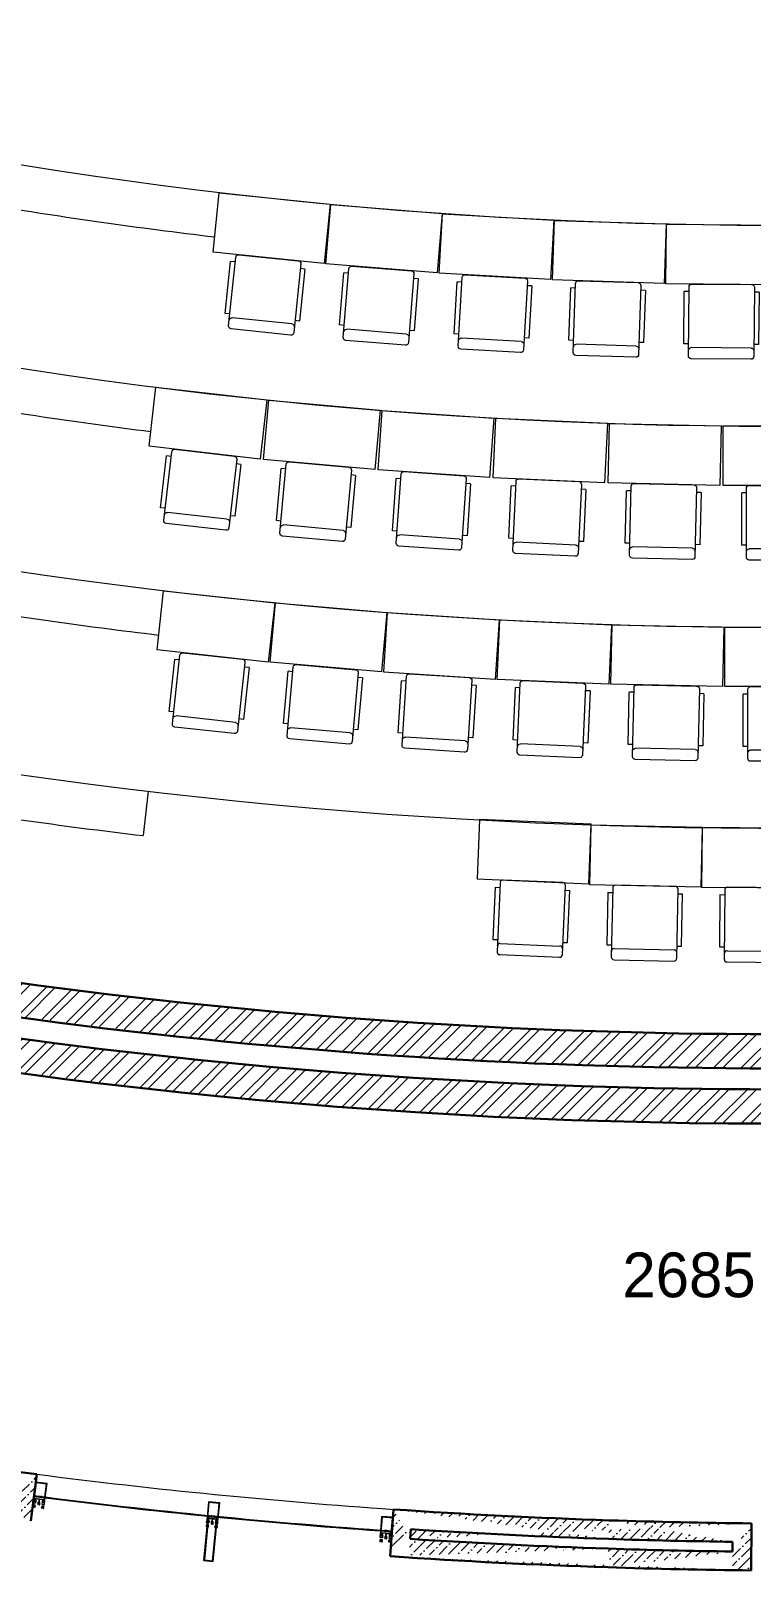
# Model space of a CAD drawing. Header units: millimetres. Extents: x 8275 to 147087, y -297470 to -191881.
# Drawn here: x 107476 to 112303, y -255565 to -245231 of the extents above; entities that cross this region are included whole.
import ezdxf

# ---------------------------------------------------------------- set-up
doc = ezdxf.new("R2010")
doc.units = ezdxf.units.MM
doc.header["$LTSCALE"] = 250
doc.header["$MEASUREMENT"] = 0
for name, color, linetype, lineweight in [('col', 6, 'Continuous', 40), ('furniture', 5, 'Continuous', 15), ('hatch', 9, 'Continuous', 0), ('stairs', 2, 'Continuous', 5), ('text', 7, 'Continuous', 9), ('wall', 1, 'Continuous', 30), ('win', 4, 'Continuous', 20)]:
    doc.layers.add(name, color=color, linetype=linetype, lineweight=lineweight)
doc.styles.get("Standard").update_dxf_attribs({"font": 'GOTHIC.TTF', "height": 100})
pattern_1 = [(45, (-6686.724433277734, -321362.3453582716), (23.20194125768359, 85.07378461150648), [109.375, -21.875, 0, -21.875])]

# ---------------------------------------------------------------- blocks, each defined once
blk = doc.blocks.new('CH_staff_PL')
at = {"color": 0}
for p, q in [((-1.75, 8.750000000000057), (-20.25, 8.75)), ((-4.999999999999886, 10.00000000000005), (-19, 10)), ((-19, 8.75), (-19, 10)), ((-5, 8.750000000000057), (-4.999999999999886, 10.00000000000005)), ((-21, 8), (-21, -8)), ((-4, -7.999999999999943), (-4, 8.000000000000057)), ((-1, -7.999999999999943), (-1, 8.000000000000057)), ((-20.25, -8.75), (-1.75, -8.749999999999943)), ((-19, -10), (-19, -8.749999999999972)), ((-19, -10), (-5, -9.999999999999886)), ((-5, -9.999999999999886), (-5.000000000000114, -8.749999999999943))]:
    blk.add_line(p, q, dxfattribs=at)
for centre, start, end in [((-20.25, 8), 90, 180), ((-3.25, 8.000000000000057), 90, 180), ((-1.75, 8.000000000000057), 0, 90), ((-20.25, -8), 180, 270), ((-3.25, -7.999999999999943), 180, 270), ((-1.75, -7.999999999999943), 270, 0)]:
    blk.add_arc(centre, 0.75, start, end, dxfattribs=at)
blk = doc.blocks.new('dsfa')
at = {"layer": 'furniture', "ltscale": 0.01}
blk.add_lwpolyline([(8865122.156110015, 4642612.802817313), (8865872.156110015, 4642612.802817313), (8865872.156110015, 4642212.802817314), (8865122.156110015, 4642212.802817314)], close=True, dxfattribs=at)
at = {"layer": 'furniture', "extrusion": (2e-16, 2.46924423395e-05, 0.9999999996951416), "xscale": -25.08044560737534, "yscale": 25.08044560737528, "zscale": 25.08044560737534, "rotation": 89.99999999959537}
blk.add_blockref('CH_staff_PL', (8865497.156110011, 4641686.112044335, 114.6275719626288), dxfattribs=at)
blk = doc.blocks.new('1123')
at = {"layer": 'col'}
for p, rotation in [((-9324417.55222411, -3721111.457252989, -29645.80212399368), 354.0848963354359), ((-9233723.732489208, -3939399.994013642, -29645.80212399368), 355.4362476867872), ((-9137907.163426694, -4155488.955583418, -29645.80212399368), 356.7875990381386), ((-9037021.143142927, -4369258.142162114, -29645.80212399368), 358.1389503894899), ((-8931121.78963391, -4580588.644327767, -29645.80212399368), 359.4903017408413), ((-9366867.63324166, -3615158.415599293, -29645.80212399368), 353.4253338464771), ((-9281048.140546037, -3828732.879934621, -29645.80212399368), 354.7411233201613), ((-9190347.000531252, -4040280.369502982, -29645.80212399368), 356.0569127938455), ((-9094812.045491282, -4249689.32229194, -29645.80212399368), 357.3727022675297), ((-8994493.656888288, -4456849.304071135, -29645.80212399368), 358.6884917412139), ((-8889444.738783391, -4661651.066631049, -29645.80212399368), 0.004281214898091123), ((-9346010.25153619, -3670080.22557737, -29645.80212399368), 353.7542812148981), ((-9263404.90980004, -3872555.104047772, -29645.80212399368), 355.0042812148981), ((-9176402.25970206, -4073179.772946883, -29645.80212399368), 356.2542812148981), ((-9085043.709791647, -4271858.745798105, -29645.80212399368), 357.5042812148981), ((-8989372.7417906, -4468497.462170778, -29645.80212399368), 358.7542812148981), ((-8889434.889898159, -4663002.332685823, -29645.80212399368), 0.0042812148980784)]:
    blk.add_blockref('dsfa', p, dxfattribs=dict(at, rotation=rotation))
at = {"layer": 'col', "xscale": -1}
for p, rotation in [((8628246.088733183, -5046583.476248813, -2380.598916037783), 357.4957187851019), ((8744469.43257414, -4842276.674156277, -2380.598916037783), 358.8395200703853), ((8803673.238507414, -4734394.480377941, -2380.598916037783), 359.5420827803514)]:
    blk.add_blockref('dsfa', p, dxfattribs=dict(at, rotation=rotation))

msp = doc.modelspace()

# ---------------------------------------------------------------- hatches: boundary and pattern name
at = {"layer": 'hatch'}
h = msp.add_hatch(dxfattribs=at)
h.set_pattern_fill('ANSI32', color=256, scale=350, style=0)
h.set_pattern_definition([(45, (-6686.724433277734, -321362.3453582716), (-92.80776503073436, 92.80776503073437), []), (45, (-6624.852590027731, -321362.3453582716), (-92.80776503073436, 92.80776503073437), [])])
edge = h.paths.add_edge_path()
edge.add_line((117629.5288266889, -252194.0401685761), (117599.6284500561, -251965.991999372))
edge.add_arc((112433.8152781767, -214955.8903715943), 37368.88074621981, 262.12326937673834, 277.94592112654357, ccw=False)
edge.add_line((107312.699338296, -251972.2032586917), (107277.7050495697, -252193.584798186))
edge.add_arc((112455.1992891072, -215257.3078104233), 37297.38602525879, 262.0206294395069, 277.9792072770339)
edge = h.paths.add_edge_path()
edge.add_line((117571.6059567318, -251828.733762546), (117541.7064086166, -251600.6854847135))
edge.add_arc((112434.5317099039, -214945.959934801), 37008.81163375256, 262.13531328539574, 277.93206678409143, ccw=False)
edge.add_line((107370.4666389958, -251606.666195049), (107335.4595535933, -251828.1287087162))
edge.add_arc((112476.3429742176, -214946.7948216071), 37237.90369552072, 262.0646797399239, 277.8705910709365)
edge = h.paths.add_edge_path()
edge.add_line((127705.4790213192, -249342.9324330802), (127699.5722774738, -249103.2909695192))
edge.add_arc((112455.1308590728, -214644.6412441847), 37680.12121865258, 280.1248862717009, 293.8645078004673, ccw=False)
edge.add_line((119079.0823690244, -251737.9668088487), (119114.8944285437, -251965.2098358264))
edge.add_arc((112612.8051359882, -215281.8333143234), 37255.1644498682, 280.0512229649691, 293.8984144730426)
edge = h.paths.add_edge_path()
edge.add_line((119021.128470513, -251372.4620443592), (119057.1538925907, -251599.6678708942))
edge.add_arc((112451.9757196107, -214634.34957905), 37550.80738298663, 280.1310230807873, 293.9570873770894)
edge.add_line((127699.5679523274, -248950.1486549706), (127699.5608397927, -248698.3121126945))
edge.add_arc((112451.9883593358, -214634.442930897), 37320.71342004864, 280.13794037399134, 294.1141085776026, ccw=False)
h.paths.add_polyline_path([(128156.8052846882, -247451.033916359), (128156.8052846882, -248168.1257187141), (128161.887085225, -248165.933882045), (128161.8727216395, -247451.0339163589)])
h.paths.add_polyline_path([(127948.7091314672, -248257.8798867596), (127948.7107492816, -247451.0339163589), (127931.8384511294, -247451.0339163589), (127931.8662397289, -248265.144411894)])
h.paths.add_polyline_path([(98253.503828316, -243221.2437606225), (97937.00574477017, -243901.0879162582), (97728.49585520662, -243804.017168646), (96826.03205373604, -245742.5272987234), (96256.40817154478, -246966.0910468734), (96464.9196887752, -247063.1625522359), (96972.65953579452, -245972.5272987234), (98253.50559399556, -243221.2445826261)])
h.paths.add_polyline_path([(126753.8316411702, -243429.6605102571), (126656.7966687437, -243221.2274664995), (126656.7599029643, -243221.2445826261), (127909.5805727346, -245912.3282089877), (128161.8418066548, -245912.3429560122), (128161.8417441407, -245909.2314670999), (126962.3431278234, -243332.684668256), (127089.2632657988, -243273.5976258806), (128317.7223430322, -245912.3520686851), (128531.8057498084, -245912.3645838583), (128531.8033261178, -245827.2435256402), (127297.7749210438, -243176.5260562646), (127753.7522249715, -242964.2480780883), (128531.8495605113, -242964.2480780883), (128531.8495605113, -242734.2480780883), (127702.8380457358, -242734.2480780883), (127200.7401172076, -242967.9972848935), (127297.7750896341, -243176.430328651)])
h = msp.add_hatch(dxfattribs=at)
h.set_pattern_fill('ANSI36', color=256, scale=350, style=0)
h.set_pattern_definition(pattern_1)
edge = h.paths.add_edge_path()
edge.add_line((107352.1982552842, -255204.6881850755), (107352.173953176, -255204.8773786736))
edge.add_line((107376.4051581873, -255016.2357638967), (107368.1238599061, -255080.7062464599))
edge.add_line((107516.2876325473, -254908.3700094874), (107476.1553126099, -255220.8029088993))
edge.add_line((105805.2936788248, -254971.0496931578), (105805.2610213929, -254971.2376247999))
edge.add_line((105837.823175176, -254783.8542725235), (105826.6946762032, -254847.894736714))
edge.add_line((105736.0368822371, -254639.4877991094), (105682.1066402677, -254949.8367273961))
edge.add_arc((112694.2818146646, -214597.3237669845), 40767.24492957115, 260.317664265954, 262.5047014556026)
edge.add_arc((112694.2818146646, -214597.3237669845), 40642.24492957115, 260.1419844077665, 262.6803813111454)
edge.add_arc((112694.2850613394, -214597.3002198287), 40832.2685710791, 260.3173856727423, 262.5049809096399)
edge.add_arc((112694.2850613394, -214597.3002198287), 40957.2685710791, 260.1419855816791, 262.6803810007032)
at = {"layer": 'hatch', "extrusion": (-0.0003360135023345348, -0.002667747817154769, 0.9999963851017214)}
h = msp.add_hatch(dxfattribs=at)
h.set_pattern_fill('AR-HBONE', color=256, scale=0.4111842104963488, angle=-2.669227714240928e-19, style=0)
h.set_pattern_definition([(45, (-6690.521236206259, -321391.3430641196), (1.826022248663473e-16, 2.326009148470454), [4.934210525956186, -1.644736841985395]), (135, (-6689.358231631893, -321390.1800595453), (1.826022248663473e-16, 2.326009148470454), [4.934210525956186, -1.644736841985395])])
h.paths.add_polyline_path([(107495.6084679135, -255115.997011918), (107495.3515454636, -255118.0368163755), (107500.7910240137, -255118.7219429211), (107501.0479464711, -255116.6821384528)], flags=16)
h.paths.add_polyline_path([(107559.4144057858, -255124.0336539198), (107559.1574833293, -255126.0734583651), (107553.7180047764, -255125.3883318196), (107553.9749272273, -255123.3485273624)], flags=16)
edge = h.paths.add_edge_path()
edge.add_arc((107504.0248933614, -255131.4343342238), 0.6853070175936378, 172.8211451570552, 352.8211451570553, ccw=False)
edge.add_arc((107502.6650237202, -255131.2630525874), 0.6853070175936378, 172.8211451570552, 352.8211451570553, ccw=False)
edge.add_arc((107501.3051540817, -255131.091770951), 0.6853070184712204, 172.821145080349, 352.8211450803491, ccw=False)
edge.add_arc((107499.9452844386, -255130.9204893135), 0.6853070185111105, 172.8211452304264, 352.82114523042645, ccw=False)
edge.add_arc((107498.5854148011, -255130.7492076776), 0.6853070167758903, 172.8211453863402, 352.8211453863402, ccw=False)
edge.add_arc((107497.2255451654, -255130.5779260412), 0.6853070175936378, 172.8211451570552, 352.8211451570553, ccw=False)
edge.add_arc((107495.8656755241, -255130.4066444045), 0.6853070175936378, 172.821145157889, 352.8211451578891, ccw=False)
edge.add_arc((107494.5058058838, -255130.2353627681), 0.6853070185310557, 172.8211452304264, 352.82114523042645, ccw=False)
edge.add_arc((107493.1459362491, -255130.064081132), 0.6853070148412196, 172.8211450886866, 352.8211450886867, ccw=False)
edge.add_arc((107491.7860666097, -255129.8927994954), 0.6853070203261109, 172.8211452262576, 352.82114522625767, ccw=False)
edge.add_arc((107490.4261969657, -255129.7215178581), 0.6853070175936378, 172.8211451570552, 352.8211451570553, ccw=False)
edge.add_arc((107489.06632733, -255129.5502362219), 0.6853070149010547, 172.8211452404316, 352.82114524043163, ccw=False)
edge.add_line((107488.3863925126, -255129.464595404), (107489.9120669051, -255117.3516898196))
edge.add_line((107489.9120669079, -255117.3516898295), (107493.7197019009, -255117.8312784121))
edge.add_line((107493.7197018967, -255117.8312784118), (107493.9766243475, -255115.7914739449))
edge.add_line((107493.9766243475, -255115.7914739541), (107492.2087938155, -255115.5688078266))
edge.add_line((107492.2087938164, -255115.568807827), (107494.2722803767, -255112.3751048346))
edge.add_line((107494.2722803767, -255112.3751048341), (107503.1326070412, -255113.4911024419))
edge.add_line((107503.1326070403, -255113.4911024398), (107504.4476205667, -255117.1103425533))
edge.add_line((107504.4476205672, -255117.110342555), (107502.6797900352, -255116.8876764275))
edge.add_line((107502.679790037, -255116.8876764278), (107502.4228675834, -255118.927480885))
edge.add_line((107502.4228675824, -255118.9274808842), (107506.2305025708, -255119.407069466))
edge.add_line((107506.2305025694, -255119.407069467), (107504.7048196348, -255131.5200428277))
edge.add_arc((107547.4434614668, -255136.8170001726), 0.6853070175936378, 172.8211452270916, 352.8211452270916)
edge.add_arc((107548.8033311062, -255136.9882818092), 0.6853070175936378, 172.8211452270916, 352.8211452270916)
edge.add_arc((107550.1632007456, -255137.1595634457), 0.6853070184512753, 172.8211453037979, 352.8211453037978)
edge.add_arc((107551.5230703915, -255137.3308450836), 0.6853070185310557, 172.8211451537203, 352.8211451537206)
edge.add_arc((107552.8829400272, -255137.5021267196), 0.6853070167758903, 172.8211449978066, 352.8211449978069)
edge.add_arc((107554.2428096657, -255137.6734083559), 0.6853070175936378, 172.8211452270916, 352.8211452270916)
edge.add_arc((107555.6026793004, -255137.8446899911), 0.6853070176135829, 172.8211452262579, 352.8211452262578)
edge.add_arc((107556.9625489435, -255138.0159716289), 0.6853070185111105, 172.8211451537203, 352.8211451537206)
edge.add_arc((107558.3224185801, -255138.1872532652), 0.6853070148611647, 172.8211452954602, 352.8211452954602)
edge.add_arc((107559.6822882195, -255138.3585349018), 0.6853070203261109, 172.8211451578891, 352.8211451578894)
edge.add_arc((107561.0421578645, -255138.5298165387), 0.6853070175936378, 172.8211452270916, 352.8211452270916)
edge.add_arc((107562.4020274983, -255138.7010981742), 0.6853070149209999, 172.8211451437151, 352.8211451437155)
edge.add_line((107563.0819623166, -255138.7867389926), (107564.5969618841, -255126.7585849132))
edge.add_line((107564.5969618832, -255126.7585849118), (107560.7893268948, -255126.27899633))
edge.add_line((107560.7893268944, -255126.2789963296), (107561.046249348, -255124.2391918723))
edge.add_line((107561.0462493489, -255124.2391918722), (107562.814079881, -255124.4618579997))
edge.add_line((107562.81407988, -255124.4618580108), (107561.6070015023, -255120.8562128007))
edge.add_line((107561.6070015079, -255120.8562128011), (107552.7466748411, -255119.740215212))
edge.add_line((107552.7466748397, -255119.7402152025), (107550.5752531279, -255122.9203232726))
edge.add_line((107550.5752531302, -255122.9203232711), (107552.3430836622, -255123.1429893986))
edge.add_line((107552.3430836613, -255123.1429894106), (107552.0861612077, -255125.1827938678))
edge.add_line((107552.0861612049, -255125.1827938665), (107548.2785262165, -255124.7032052846))
edge.add_line((107548.2785262207, -255124.703205285), (107546.7635181158, -255136.7314271508))
at = {"layer": 'hatch'}
h = msp.add_hatch(dxfattribs=at)
h.set_pattern_fill('ANSI36', color=256, scale=350, style=0)
h.set_pattern_definition(pattern_1)
edge = h.paths.add_edge_path()
edge.add_line((112176.9751071655, -255551.2859272287), (112176.9732838781, -255551.4767281694))
edge.add_line((112178.7906662957, -255361.2937118425), (112178.1695539509, -255426.2910498264))
edge.add_line((112304.9775688206, -255237.6855503814), (112301.9675769885, -255552.6711693713))
edge.add_line((110008.8717312505, -255466.4377694526), (110008.8586437786, -255466.6280679763))
edge.add_line((110021.9079364939, -255276.8846913961), (110017.4481850662, -255341.7317534574))
edge.add_line((109905.7657679976, -255143.7940347246), (109884.153210348, -255458.0516542253))
edge.add_arc((112694.2818146646, -214597.3237669845), 40767.24492957115, 266.241452780299, 268.1071462531727)
edge.add_arc((112694.2818146646, -214597.3237669845), 40642.24492957115, 266.0657729327132, 268.1071462531727)
edge.add_arc((112693.2095663105, -214610.4991466061), 40754.04132724503, 268.1080438193237, 269.2767633922288)
edge.add_arc((112693.2095663105, -214610.4991466061), 40629.04132724503, 268.1080438193237, 269.4525001642692)
edge.add_arc((112694.2850613394, -214597.3002198287), 40832.2685710791, 266.2411707351404, 268.107149704997)
edge.add_arc((112694.2850613394, -214597.3002198287), 40957.2685710791, 266.0657706440779, 268.107149704997)
edge.add_arc((112693.2095724843, -214610.499559762), 40819.04091451815, 268.1080437916013, 269.2770432192972)
edge.add_arc((112693.2095724843, -214610.499559762), 40944.04091451815, 268.1080437916013, 269.4525001499957)
at = {"layer": 'hatch', "extrusion": (-0.000258613533634983, -0.002676359940274456, 0.9999963851017214)}
h = msp.add_hatch(dxfattribs=at)
h.set_pattern_fill('AR-HBONE', color=256, scale=0.4111842104963532, angle=-4.853141298619868e-20, style=0)
h.set_pattern_definition([(45.00000000000023, (-6689.646718024422, -321391.4343578704), (1.826101056918868e-16, 2.326009148470473), [4.934210525956229, -1.644736841985414]), (135, (-6688.483713450056, -321390.2713532961), (1.826101056918868e-16, 2.326009148470473), [4.934210525956225, -1.644736841985413])])
h.paths.add_polyline_path([(108657.1504043461, -255248.0994272788), (108656.9526634123, -255250.1458167562), (108662.4097020151, -255250.6731259262), (108662.6074429573, -255248.6267364379)], flags=16)
h.paths.add_polyline_path([(108721.1623244034, -255254.2848466744), (108720.9645834621, -255256.3312361397), (108715.5075448556, -255255.8039269698), (108715.7052857903, -255253.7575374927)], flags=16)
edge = h.paths.add_edge_path()
edge.add_arc((108666.0103721125, -255263.2865306387), 0.6853070175936421, 174.4806914600804, 354.48069146008044, ccw=False)
edge.add_arc((108664.6461124588, -255263.1547033463), 0.6853070175936421, 174.4806914600804, 354.48069146008044, ccw=False)
edge.add_arc((108663.2818528069, -255263.0228760538), 0.6853070184712248, 174.4806913833741, 354.4806913833742, ccw=False)
edge.add_arc((108661.9175931504, -255262.8910487604), 0.6853070185111149, 174.4806915334515, 354.48069153345165, ccw=False)
edge.add_arc((108660.5533334994, -255262.7592214683), 0.6853070167758947, 174.4806916893653, 354.48069168936536, ccw=False)
edge.add_arc((108659.1890738504, -255262.6273941758), 0.6853070175936421, 174.4806914600804, 354.48069146008044, ccw=False)
edge.add_arc((108657.8248141957, -255262.4955668832), 0.6853070175936421, 174.4806914609141, 354.4806914609142, ccw=False)
edge.add_arc((108656.460554542, -255262.3637395906), 0.68530701853106, 174.4806915334515, 354.48069153345165, ccw=False)
edge.add_arc((108655.0962948939, -255262.2319122983), 0.6853070148412239, 174.4806913917118, 354.48069139171184, ccw=False)
edge.add_arc((108653.7320352411, -255262.1000850057), 0.6853070203261152, 174.4806915292827, 354.4806915292828, ccw=False)
edge.add_arc((108652.3677755836, -255261.9682577125), 0.6853070175936421, 174.4806914600804, 354.48069146008044, ccw=False)
edge.add_arc((108651.0035159345, -255261.8364304201), 0.685307014901059, 174.4806915434567, 354.48069154345677, ccw=False)
edge.add_line((108650.3213861109, -255261.7705167741), (108651.4956248002, -255249.6185075761))
edge.add_line((108651.495624803, -255249.6185075859), (108655.3155518332, -255249.9876240054))
edge.add_line((108655.3155518295, -255249.9876240052), (108655.5132927643, -255247.9412345183))
edge.add_line((108655.5132927643, -255247.9412345277), (108653.7397552151, -255247.7698590473))
edge.add_line((108653.739755216, -255247.7698590476), (108655.7098850342, -255244.5177360351))
edge.add_line((108655.7098850347, -255244.5177360347), (108664.5988151412, -255245.3766660784))
edge.add_line((108664.5988151394, -255245.3766660764), (108666.018092086, -255248.9563046787))
edge.add_line((108666.0180920865, -255248.9563046803), (108664.2445545373, -255248.7849291999))
edge.add_line((108664.2445545392, -255248.7849292001), (108664.0468136016, -255250.8313186773))
edge.add_line((108664.0468136007, -255250.8313186766), (108667.8667406263, -255251.2004350955))
edge.add_line((108667.8667406253, -255251.2004350965), (108666.6924953605, -255263.3525122897))
edge.add_arc((108709.5666132793, -255267.4095155406), 0.6853070175936421, 174.4806915301168, 354.4806915301167)
edge.add_arc((108710.930872932, -255267.5413428332), 0.6853070175936421, 174.4806915301168, 354.4806915301167)
edge.add_arc((108712.2951325848, -255267.6731701258), 0.6853070184512796, 174.480691606823, 354.4806916068229)
edge.add_arc((108713.6593922442, -255267.8049974196), 0.68530701853106, 174.4806914567454, 354.4806914567457)
edge.add_arc((108715.0236518932, -255267.9368247117), 0.6853070167758947, 174.4806913008317, 354.480691300832)
edge.add_arc((108716.3879115442, -255268.0686520041), 0.6853070175936421, 174.4806915301168, 354.4806915301167)
edge.add_arc((108717.7521711932, -255268.2004792955), 0.6853070176135873, 174.480691529283, 354.4806915292829)
edge.add_arc((108719.1164308497, -255268.3323065892), 0.6853070185111149, 174.4806914567454, 354.4806914567457)
edge.add_arc((108720.4806904997, -255268.4641338817), 0.6853070148611691, 174.4806915984854, 354.4806915984853)
edge.add_arc((108721.8449501525, -255268.5959611743), 0.6853070203261152, 174.4806914609142, 354.4806914609146)
edge.add_arc((108723.2092098109, -255268.7277884672), 0.6853070175936421, 174.4806915301168, 354.4806915301167)
edge.add_arc((108724.5734694572, -255268.8596157589), 0.6853070149210042, 174.4806914467403, 354.4806914467406)
edge.add_line((108725.2555992827, -255268.9255294053), (108726.42162207, -255256.8585453121))
edge.add_line((108726.4216220695, -255256.8585453108), (108722.6016950439, -255256.4894288918))
edge.add_line((108722.601695043, -255256.4894288915), (108722.7994359806, -255254.4430394143))
edge.add_line((108722.7994359815, -255254.4430394142), (108724.5729735307, -255254.6144148945))
edge.add_line((108724.5729735307, -255254.6144149056), (108723.2619801755, -255251.0452396489))
edge.add_line((108723.2619801806, -255251.0452396491), (108714.3730500722, -255250.1863096241))
edge.add_line((108714.3730500703, -255250.1863096147), (108712.2946366579, -255253.4279692628))
edge.add_line((108712.2946366602, -255253.4279692612), (108714.0681742094, -255253.5993447416))
edge.add_line((108714.0681742094, -255253.5993447536), (108713.8704332718, -255255.6457342308))
edge.add_line((108713.8704332681, -255255.6457342296), (108710.0505062425, -255255.2766178106))
edge.add_line((108710.0505062472, -255255.2766178109), (108708.8844768889, -255267.3436699093))
at = {"layer": 'hatch', "extrusion": (-0.0001900261259600515, -0.00268210245164829, 0.9999963851017214)}
h = msp.add_hatch(dxfattribs=at)
h.set_pattern_fill('AR-HBONE', color=256, scale=0.4111842104963533, angle=1.880592253215199e-19, style=0)
h.set_pattern_definition([(45, (-6688.871736706002, -321391.4955281863), (1.825995158325708e-16, 2.326009148470459), [4.934210525956225, -1.644736841985413]), (135, (-6687.708732131636, -321390.3325236119), (1.825995158325708e-16, 2.326009148470459), [4.934210525956225, -1.644736841985413])])
h.paths.add_polyline_path([(109821.2916188861, -255346.8862192955), (109821.1463212162, -255348.9369996243), (109826.6150687566, -255349.3244600906), (109826.7603664348, -255347.2736797505)], flags=16)
h.paths.add_polyline_path([(109885.4408866201, -255351.4311914273), (109885.2955889428, -255353.4819717443), (109879.8268413987, -255353.0945112782), (109879.9721390695, -255351.0437309496)], flags=16)
edge = h.paths.add_edge_path()
edge.add_arc((109830.5374063315, -255361.8415712405), 0.6853070175936422, 175.9473690682484, 355.94736906824846, ccw=False)
edge.add_arc((109829.1702194434, -255361.7447061242), 0.6853070175936422, 175.9473690682484, 355.94736906824846, ccw=False)
edge.add_arc((109827.8030325571, -255361.6478410076), 0.6853070184712249, 175.9473689915422, 355.9473689915422, ccw=False)
edge.add_arc((109826.4358456662, -255361.5509758903), 0.685307018511115, 175.9473691416196, 355.9473691416196, ccw=False)
edge.add_arc((109825.0686587809, -255361.4541107742), 0.6853070167758948, 175.9473692975333, 355.9473692975334, ccw=False)
edge.add_arc((109823.7014718974, -255361.3572456576), 0.6853070175936422, 175.9473690682484, 355.94736906824846, ccw=False)
edge.add_arc((109822.3342850084, -255361.2603805409), 0.6853070175936422, 175.9473690690822, 355.9473690690822, ccw=False)
edge.add_arc((109820.9670981203, -255361.1635154244), 0.6853070185310601, 175.9473691416196, 355.9473691416196, ccw=False)
edge.add_arc((109819.5999112377, -255361.066650308), 0.685307014841224, 175.9473689998798, 355.94736899987987, ccw=False)
edge.add_arc((109818.2327243505, -255360.9697851914), 0.6853070203261153, 175.9473691374507, 355.9473691374508, ccw=False)
edge.add_arc((109816.8655374587, -255360.8729200743), 0.6853070175936422, 175.9473690682484, 355.94736906824846, ccw=False)
edge.add_arc((109815.4983505752, -255360.7760549578), 0.6853070149010592, 175.9473691516247, 355.9473691516248, ccw=False)
edge.add_line((109814.8147571344, -255360.7276223997), (109815.6775736666, -255348.5495391482))
edge.add_line((109815.6775736694, -255348.5495391579), (109819.5056969562, -255348.8207614846))
edge.add_line((109819.505696952, -255348.8207614845), (109819.6509946227, -255346.7699811461))
edge.add_line((109819.6509946227, -255346.7699811554), (109817.8736516685, -255346.6440565039))
edge.add_line((109817.8736516699, -255346.6440565042), (109819.7598961318, -255343.3425723806))
edge.add_line((109819.7598961318, -255343.3425723801), (109828.6678988413, -255343.9737038972))
edge.add_line((109828.6678988399, -255343.9737038953), (109830.1783336495, -255347.5158425515))
edge.add_line((109830.17833365, -255347.5158425531), (109828.4009906958, -255347.3899179016))
edge.add_line((109828.4009906981, -255347.3899179017), (109828.2556930241, -255349.4406982304))
edge.add_line((109828.2556930237, -255349.4406982297), (109832.0838163059, -255349.7119205559))
edge.add_line((109832.0838163045, -255349.7119205569), (109831.2209949392, -255361.8900719497))
edge.add_arc((109874.1849077024, -255364.8483590838), 0.6853070175936422, 175.9473691382849, 355.9473691382847)
edge.add_arc((109875.5520945896, -255364.9452242005), 0.6853070175936422, 175.9473691382849, 355.9473691382847)
edge.add_arc((109876.9192814777, -255365.0420893171), 0.6853070184512797, 175.9473692149911, 355.9473692149909)
edge.add_arc((109878.2864683714, -255365.1389544347), 0.6853070185310601, 175.9473690649135, 355.9473690649138)
edge.add_arc((109879.6536552539, -255365.235819551), 0.6853070167758948, 175.9473689089997, 355.947368909)
edge.add_arc((109881.0208421402, -255365.3326846675), 0.6853070175936422, 175.9473691382849, 355.9473691382847)
edge.add_arc((109882.3880290227, -255365.429549783), 0.6853070176135874, 175.9473691374511, 355.9473691374509)
edge.add_arc((109883.7552159136, -255365.5264149006), 0.685307018511115, 175.9473690649135, 355.9473690649138)
edge.add_arc((109885.1224027971, -255365.6232800172), 0.6853070148611692, 175.9473692066535, 355.9473692066533)
edge.add_arc((109886.4895896852, -255365.7201451338), 0.6853070203261153, 175.9473690690823, 355.9473690690826)
edge.add_arc((109887.856776578, -255365.8170102506), 0.6853070175936422, 175.9473691382849, 355.9473691382847)
edge.add_arc((109889.2239634587, -255365.9138753664), 0.6853070149210043, 175.9473690549083, 355.9473690549086)
edge.add_line((109889.9075569013, -255365.9623079249), (109890.7643364883, -255353.8694322128))
edge.add_line((109890.7643364879, -255353.8694322115), (109886.9362132057, -255353.5982098853))
edge.add_line((109886.9362132052, -255353.5982098849), (109887.0815108792, -255351.5474295562))
edge.add_line((109887.0815108797, -255351.5474295561), (109888.8588538339, -255351.6733542076))
edge.add_line((109888.8588538334, -255351.6733542186), (109887.4569349542, -255348.1389039011))
edge.add_line((109887.4569349602, -255348.1389039012), (109878.5489322493, -255347.5077724029))
edge.add_line((109878.5489322474, -255347.5077723934), (109876.5541718515, -255350.8015681597))
edge.add_line((109876.5541718533, -255350.8015681581), (109878.3315148075, -255350.9274928096))
edge.add_line((109878.331514808, -255350.9274928216), (109878.186217134, -255352.9782731504))
edge.add_line((109878.1862171298, -255352.9782731493), (109874.3580938476, -255352.7070508231))
edge.add_line((109874.3580938528, -255352.7070508232), (109873.5013094378, -255364.7999946864))

# ---------------------------------------------------------------- linework, layer by layer
at = {"layer": 'stairs', "ltscale": 0.01}
msp.add_line((108262.7976396706, -250328.9467285854, 18293.34010579342), (108227.6702799665, -250626.354880124, 18293.34010579342), dxfattribs=at)
for radius, start, end in [(31854.31818829314, 243.4962099487165, 296.3665552715409), (33201.95767459409, 243.5825503107324, 296.3665552715409), (34549.59716089503, 243.6881587966639, 296.3118409651038), (32153.79362969335, 260.5539283597496, 263.2738381438056), (35897.23664719598, 243.7387282127076, 295.0826291657868), (33501.4331159943, 260.1419390528848, 262.8088371499769), (34849.07260229524, 260.6585770413204, 263.1776252103007), (36196.71208859618, 260.6523245136759, 263.2639103614166)]:
    msp.add_arc((112473.4104972676, -214679.5100111804, -11300.62548336084), radius, start, end, dxfattribs=at)
at = {"layer": 'wall'}
for p, q in [((107516.2876325469, -254908.370010902, -11300.6378476528), (107476.1553126094, -255220.8029103139, -11300.6378476528)), ((109905.7657679971, -255143.7940361392, -11300.6378476528), (109884.1532103475, -255458.05165564, -11300.6378476528)), ((112304.9775688201, -255237.685551796, -11300.6378476528), (112301.967576988, -255552.6711707858, -11300.6378476528)), ((110021.9079364934, -255276.8846928107, -11300.6378476528), (110017.4481850658, -255341.731754872, -11300.6378476528)), ((112178.7906662952, -255361.2937132571, -11300.6378476528), (112178.1695539504, -255426.291051241, -11300.6378476528)), ((110008.8717312501, -255466.4377708673, -11300.6378476528), (110008.8586437781, -255466.628069391, -11300.6378476528)), ((112176.9751071651, -255551.2859286434, -11300.6378476528), (112176.9732838776, -255551.476729584, -11300.6378476528))]:
    msp.add_line(p, q, dxfattribs=at)
for centre, radius, start, end in [((112456.9985795254, -214647.6294052522, -11300.6378476528), 37910.11393724672, 242.7807844336711, 293.9103832607867), ((112456.9985795254, -214647.6294052522, -11300.6378476528), 37310.11393724672, 262.1637311861201, 277.8296759310864), ((112456.9985795254, -214647.6294052522, -11300.6378476528), 37540.11393724672, 262.1567203432826, 277.8369068585813), ((112456.9985795254, -214647.6294052522, -11300.6378476528), 37680.11393724672, 262.152494793349, 277.8412650928116), ((112694.2818146641, -214597.3237683991, -11300.6378476528), 40642.24492957115, 260.1419844123371, 262.6803813225196), ((112694.2818146641, -214597.3237683991, -11300.6378476528), 40642.24492957115, 266.0657729255348, 268.107146249245), ((112693.20956631, -214610.4991480206, -11300.6378476528), 40629.04132724503, 268.1080438147537, 269.452500165874), ((112694.2850613389, -214597.3002212433, -11300.6378476528), 40832.2685710791, 266.2411707356274, 268.107149692899), ((112694.2818146641, -214597.3237683991, -11300.6378476528), 40767.24492957115, 266.2414527674176, 268.107146249245), ((112693.20956631, -214610.4991480206, -11300.6378476528), 40754.04132724503, 268.1080438147537, 269.2767633854172), ((112694.2850613389, -214597.3002212433, -11300.6378476528), 40957.2685710791, 266.0657706523415, 268.107149692899), ((112693.2095724838, -214610.4995611766, -11300.6378476528), 40819.04091451815, 268.1080437880588, 269.2770432320157), ((112693.2095724838, -214610.4995611766, -11300.6378476528), 40944.04091451815, 268.1080437880588, 269.452500165874)]:
    msp.add_arc(centre, radius, start, end, dxfattribs=at)
at = {"layer": 'win', "extrusion": (-0.0003360135023343935, -0.002667747817154772, 0.9999963851017215)}
for p, q in [((107525.5917310547, -255059.3414201385, -11300.6378476528), (107524.0605809288, -255060.5300039161, -11300.6378476528)), ((107525.0882633771, -255052.3708151152, -11300.6378476528), (107526.2768526841, -255053.9019609476, -11300.6378476528)), ((107526.2768526841, -255053.9019609476, -11300.6378476528), (107525.5917310547, -255059.3414201385, -11300.6378476528)), ((107545.3150287005, -255056.2998953132, -11300.6378476528), (107544.6299070683, -255061.7393545158, -11300.6378476528)), ((107544.6299070683, -255061.7393545158, -11300.6378476528), (107545.8184963814, -255063.2705003486, -11300.6378476528)), ((107546.8461788227, -255055.1113115459, -11300.6378476528), (107545.3150287005, -255056.2998953132, -11300.6378476528))]:
    msp.add_line(p, q, dxfattribs=at)
at = {"layer": 'win', "extrusion": (-0.0002586135336348416, -0.002676359940274473, 0.9999963851017215)}
for p, q in [((108685.4430291168, -255190.744861889, -11300.6378476528), (108683.9469430731, -255191.9772898396, -11300.6378476528)), ((108684.7379011377, -255183.7917612407, -11300.6378476528), (108685.9703344912, -255185.2878428329, -11300.6378476528)), ((108685.9703344912, -255185.2878428329, -11300.6378476528), (108685.4430291168, -255190.744861889, -11300.6378476528)), ((108705.0699702576, -255187.1334183068, -11300.6378476528), (108704.5426648813, -255192.5904373747, -11300.6378476528)), ((108704.5426648813, -255192.5904373747, -11300.6378476528), (108705.7750982405, -255194.0865189672, -11300.6378476528)), ((108706.5660562981, -255185.9009903667, -11300.6378476528), (108705.0699702576, -255187.1334183068, -11300.6378476528))]:
    msp.add_line(p, q, dxfattribs=at)
at = {"layer": 'win', "extrusion": (-0.0001900261259599121, -0.002682102451648286, 0.9999963851017215)}
for p, q in [((109848.0940624061, -255288.7058062651, -11300.6378476528), (109846.6300110742, -255289.9761234708, -11300.6378476528)), ((109847.2111975839, -255281.7730316546, -11300.6378476528), (109848.4815200763, -255283.2370783974, -11300.6378476528)), ((109848.4815200763, -255283.2370783974, -11300.6378476528), (109848.0940624061, -255288.7058062651, -11300.6378476528)), ((109867.6221368313, -255284.5931851399, -11300.6378476528), (109867.2346791588, -255290.0619130193, -11300.6378476528)), ((109867.2346791588, -255290.0619130193, -11300.6378476528), (109868.5050016576, -255291.5259597623, -11300.6378476528)), ((109869.0861881599, -255283.3228679447, -11300.6378476528), (109867.6221368313, -255284.5931851399, -11300.6378476528))]:
    msp.add_line(p, q, dxfattribs=at)
at = {"layer": 'win', "extrusion": (-0.0003360135023343935, -0.002667747817154772, 0.9999963851017215), "elevation": -10441.03647195532}
msp.add_lwpolyline([(107528.8095385878, -255131.6448142086), (107529.2849737854, -255132.2572747136), (107528.6725132798, -255132.7327099151), (107528.3299500065, -255135.4524491968), (107528.8053852084, -255136.0649097023), (107528.1929246966, -255136.5403449041), (107527.8503614209, -255139.2600841865), (107528.3307663889, -255139.8789467983, 0.9606708062894292), (107531.8785858507, -255140.1818899833), (107533.4538726983, -255127.6750923826, 0.1989123673796638), (107532.9549447534, -255125.853959897), (107530.0481524673, -255122.109400204, -0.1989123673796519), (107529.5492245327, -255120.2882677121), (107531.5209801757, -255104.6337545305), (107561.7100861517, -255108.43620686, -0.414213562373095), (107563.849544552, -255111.1922791509), (107563.3528278026, -255115.1359011147, -0.414213562373095), (107560.5967555153, -255117.2753595132), (107551.8935898296, -255116.1791570476, 0.414213562373095), (107549.137517523, -255118.3186154437), (107548.332493849, -255124.7100027421), (107552.1401288379, -255125.1895913358), (107552.3970512752, -255123.1497868654), (107550.6292207383, -255122.9271207486), (107551.0574248332, -255119.5274466481), (107563.2962515912, -255121.0689813773), (107562.8680475009, -255124.4686554681), (107561.1002169588, -255124.2459893506), (107560.8432945162, -255126.2857937964), (107564.6509294999, -255126.7653823781), (107580.7354405325, -254999.0646523488), (107505.9426104167, -254989.6441623451), (107489.8580993829, -255117.3448923852), (107493.6657343709, -255117.8244809668), (107493.9226568179, -255115.7846764982), (107492.1548262885, -255115.5620103825), (107492.5830303886, -255112.1623362817), (107504.8218571281, -255113.703871009), (107504.3936530363, -255117.1035451095), (107502.625822505, -255116.8808789833), (107502.3689000524, -255118.9206834405), (107506.1765350492, -255119.4002720117), (107506.9815587279, -255113.0088847132, 0.414213562373095), (107504.8421003311, -255110.2528124166), (107496.1389346455, -255109.1566099527, -0.414213562373095), (107493.999476235, -255106.4005376546), (107494.4961929862, -255102.4569157038, -0.414213562373095), (107497.2522652829, -255100.3174572921), (107527.4413712622, -255104.1199096224), (107525.4696156141, -255119.7744228021, -0.1989123673796519), (107524.5346758073, -255121.4149532679), (107520.7901161236, -255124.3217455532, 0.1989123673796638), (107519.8551763076, -255125.9622760237), (107518.2798894616, -255138.4690736185, 0.9606708062894292), (107521.7920202606, -255139.0553626074), (107522.4108828722, -255138.5749576305), (107522.7534461507, -255135.8552183596), (107522.2780109473, -255135.2427578478), (107522.8904714492, -255134.7673226391), (107523.2330347296, -255132.0475833699), (107522.7575995293, -255131.4351228594), (107523.3700600446, -255130.9596876532), (107523.7126233182, -255128.2399483853), (107523.2371881114, -255127.6274878691), (107526.9119511606, -255124.7748766635), (107529.7645623735, -255128.4496397255), (107529.1521018675, -255128.9250749286)], format="xyb", close=True, dxfattribs=at)
at = {"layer": 'win', "extrusion": (-0.0003360135023343935, -0.002667747817154772, 0.9999963851017215)}
for points, elevation in [([(107507.9772231463, -254995.4262041772), (107495.1470632055, -255097.2894110686), (107564.5004147765, -255106.0247745294), (107577.3305747106, -255004.1615676263)], -10441.03647195533), ([(107495.6084679565, -255115.9970119293), (107495.3515455152, -255118.0368163879), (107500.7910240603, -255118.7219429316), (107501.0479465122, -255116.6821384642)], -10441.03647195529), ([(107559.4144058259, -255124.0336539317), (107559.1574833796, -255126.0734583779), (107553.7180048271, -255125.3883318315), (107553.9749272696, -255123.3485273746)], -10441.03647195529)]:
    msp.add_lwpolyline(points, close=True, dxfattribs=dict(at, elevation=elevation))
for points, elevation in [([(107504.7048282232, -255131.5199750539, -0.9999999999999999), (107503.3449585812, -255131.3486934168, -0.9999999999999999), (107501.9850889426, -255131.1774117805, -0.9999999999999999), (107500.6252193015, -255131.0061301436, -0.9999999999999999), (107499.2653496661, -255130.8348485077, -0.9999999999999999), (107497.905480026, -255130.663566878, -0.9999999999999999), (107496.5456103853, -255130.4922852361, -0.9999999999999999), (107495.1857407453, -255130.3210035977, -0.9999999999999999), (107493.8258711089, -255130.1497219611, -0.9999999999999999), (107492.4660014777, -255129.9784403263, -0.9999999999999999), (107491.1061318284, -255129.8071586878, -0.9999999999999999), (107489.7462621937, -255129.6358770529, -0.9999999999999999), (107488.3863925579, -255129.4645954162), (107489.9120669539, -255117.3516898405), (107493.6657343707, -255117.8244809624), (107493.9226568224, -255115.7846765034), (107492.2087938621, -255115.5688078371), (107494.2722804274, -255112.3751048455), (107503.1326070899, -255113.491102452), (107504.4476206115, -255117.1103425655), (107502.6258225105, -255116.8808789822), (107502.3689000518, -255118.9206834397), (107506.230502614, -255119.4070694782), (107504.7048196777, -255131.5200428467)], -10441.03647195531), ([(107546.7635266909, -255136.7313593639, 0.9999999999999999), (107548.1233963315, -255136.9026410008, 0.9999999999999999), (107549.4832659718, -255137.0739226383, 0.9999999999999999), (107550.8431356127, -255137.2452042751, 0.9999999999999999), (107552.2030052599, -255137.4164859132, 0.9999999999999999), (107553.5628748915, -255137.5877675485, 0.9999999999999999), (107554.9227445233, -255137.7590491824, 0.9999999999999999), (107556.282614169, -255137.9303308219, 0.9999999999999999), (107557.6424838047, -255138.1016124587, 0.9999999999999999), (107559.0023534467, -255138.2728940954, 0.9999999999999999), (107560.3622230851, -255138.4441757312, 0.9999999999999999), (107561.7220927255, -255138.6154573665, 0.9999999999999999), (107563.0819623578, -255138.7867390021), (107564.5969619282, -255126.7585849223), (107560.7893269427, -255126.2789963408), (107561.0462493908, -255124.2391918826), (107562.8140799221, -255124.4618580209), (107561.6070015566, -255120.8562128134), (107552.7466748803, -255119.7402152122), (107550.5752531736, -255122.9203232807), (107552.3430837045, -255123.1429894206), (107552.0861612545, -255125.1827938791), (107548.2785262676, -255124.7032052964), (107546.7635181605, -255136.7314271525)], -10441.03647195533)]:
    msp.add_lwpolyline(points, format="xyb", dxfattribs=dict(at, elevation=elevation))
at = {"layer": 'win', "extrusion": (-0.0002586135336348416, -0.002676359940274473, 0.9999963851017215), "elevation": -10438.78641213287}
msp.add_lwpolyline([(108690.7907171964, -255262.7791466884), (108691.2836901369, -255263.3775814613), (108690.6852553628, -255263.8705544056), (108690.4216007787, -255266.599073714), (108690.9145737221, -255267.1975084872), (108690.3161389432, -255267.6904814322), (108690.0524843556, -255270.4190007412), (108690.5506103889, -255271.0236910086, 0.9606708062894292), (108694.1057151287, -255271.2237605102), (108695.3181381544, -255258.6765877095, 0.1989123673796638), (108694.7666785783, -255256.870668287), (108691.7526612175, -255253.2118613741, -0.1989123673796519), (108691.2012016516, -255251.405941945), (108692.7187677684, -255235.7008919179), (108723.0053320401, -255238.6274578127, -0.414213562373095), (108725.223710283, -255241.3204143087), (108724.8414111317, -255245.2767673112, -0.414213562373095), (108722.1484546374, -255247.4951455524), (108713.4171928664, -255246.651450888, 0.414213562373095), (108710.7242363565, -255248.8698291275), (108710.1046480978, -255255.2818494881), (108713.9245751274, -255255.650965919), (108714.1223160464, -255253.604576429), (108712.3487784924, -255253.4332009593), (108712.6783467282, -255250.0225518255), (108724.9566836071, -255251.2089974589), (108724.6271153742, -255254.6196465834), (108722.8535778171, -255254.4482711131), (108722.6558368908, -255256.4946605787), (108726.4757639114, -255256.8637769976), (108738.8552517576, -255128.7507947285), (108663.8209709075, -255121.5002936398), (108651.4414830606, -255249.6132759198), (108655.261410085, -255249.9823923385), (108655.4591510154, -255247.9360028501), (108653.6856134707, -255247.7646273812), (108654.0151817099, -255244.353978247), (108666.2935185689, -255245.5404238793), (108665.9639503366, -255248.9510730133), (108664.1904127873, -255248.7796975338), (108663.9926718526, -255250.8260870112), (108667.8125988858, -255251.1952034194), (108668.4321871493, -255244.7831830582, 0.414213562373095), (108666.2138089064, -255242.0902265563), (108657.4825471346, -255241.2465318935, -0.414213562373095), (108655.264168883, -255238.5535753906), (108655.6464680382, -255234.5972224011, -0.414213562373095), (108658.3394245393, -255232.3788441461), (108688.6259888153, -255235.3054100415), (108687.1084226933, -255251.0104600668, -0.1989123673796519), (108686.2213856181, -255252.6773787449), (108682.5625787133, -255255.6913961067, 0.1989123673796638), (108681.6755416301, -255257.3583147899), (108680.4631186076, -255269.9054875846, 0.9606708062894292), (108683.9907554865, -255270.3898176038), (108684.5954457534, -255269.8916915605), (108684.8591003432, -255267.163172263), (108684.3661273982, -255266.5647374835), (108684.9645621683, -255266.0717645321), (108685.2282167594, -255263.3432452362), (108684.7352438161, -255262.7448104576), (108685.3336785995, -255262.2518375085), (108685.597333185, -255259.5233182137), (108685.1043602355, -255258.92488343), (108688.6949688918, -255255.9670457673), (108691.6528065608, -255259.5576544357), (108691.0543717872, -255260.0506273813)], format="xyb", close=True, dxfattribs=at)
at = {"layer": 'win', "extrusion": (-0.0002586135336348416, -0.002676359940274473, 0.9999963851017215)}
for points, elevation in [([(108666.0221810391, -255127.2209868376), (108656.147411749, -255229.4130357153), (108725.7246540003, -255236.1362276362), (108735.5994232835, -255133.9441787471)], -10438.78641213287), ([(108657.1504043922, -255248.0994272896), (108656.9526634664, -255250.1458167678), (108662.4097020635, -255250.673125936), (108662.6074430007, -255248.6267364487)], -10438.78641213288), ([(108721.1623244454, -255254.2848466858), (108720.9645835147, -255256.3312361517), (108715.5075449081, -255255.803926981), (108715.7052858352, -255253.7575375043)], -10438.78641213288)]:
    msp.add_lwpolyline(points, close=True, dxfattribs=dict(at, elevation=elevation))
at = {"layer": 'win', "elevation": -11300.6378476528}
for points in [[(108698.4602949703, -255493.6885630212), (108727.3145494275, -255195.079400403), (108662.615897526, -255188.8276452704), (108633.7616430689, -255487.4368078889)], [(108693.9643798345, -255488.2308394032), (108721.856825809, -255199.5753155389), (108667.1118126623, -255194.2853688882), (108639.2193666869, -255482.9408927525)]]:
    msp.add_lwpolyline(points, close=True, dxfattribs=at)
at = {"layer": 'win', "extrusion": (-0.0002586135336348416, -0.002676359940274473, 0.9999963851017215)}
for points, elevation in [([(108666.6925019835, -255263.3524442964, -0.9999999999999999), (108665.3282423288, -255263.2206170032, -0.9999999999999999), (108663.9639826773, -255263.0887897107, -0.9999999999999999), (108662.5997230216, -255262.9569624177, -0.9999999999999999), (108661.235463373, -255262.8251351259, -0.9999999999999999), (108659.8712037195, -255262.69330784, -0.9999999999999999), (108658.5069440659, -255262.5614805421, -0.9999999999999999), (108657.1426844128, -255262.4296532477, -0.9999999999999999), (108655.778424763, -255262.2978259551, -0.9999999999999999), (108654.4141651176, -255262.165998664, -0.9999999999999999), (108653.0499054554, -255262.0341713695, -0.9999999999999999), (108651.6856458067, -255261.9023440786, -0.9999999999999999), (108650.3213861561, -255261.7705167856), (108651.4956248512, -255249.6185075964), (108655.2614100837, -255249.982392334), (108655.4591510197, -255247.9360028551), (108653.7397552638, -255247.7698590571), (108655.7098850881, -255244.5177360452), (108664.5988151931, -255245.3766660875), (108666.0180921325, -255248.9563046901), (108664.190412792, -255248.7796975325), (108663.9926718508, -255250.8260870104), (108667.8667406697, -255251.200435107), (108666.6924954051, -255263.352512308)], -10438.78641213289), ([(108708.8844835, -255267.3436019031, 0.9999999999999999), (108710.2487431533, -255267.475429196, 0.9999999999999999), (108711.6130028083, -255267.6072564895, 0.9999999999999999), (108712.9772624611, -255267.7390837824, 0.9999999999999999), (108714.3415221225, -255267.8709110763, 0.9999999999999999), (108715.7057817677, -255268.0027383676, 0.9999999999999999), (108717.0700414121, -255268.1345656581, 0.9999999999999999), (108718.4343010719, -255268.2663929534, 0.9999999999999999), (108719.7985607196, -255268.3982202463, 0.9999999999999999), (108721.1628203743, -255268.5300475392, 0.9999999999999999), (108722.5270800267, -255268.6618748311, 0.9999999999999999), (108723.8913396808, -255268.7937021224, 0.9999999999999999), (108725.2555993257, -255268.925529414), (108726.4216221143, -255256.8585453207), (108722.6016950937, -255256.4894289019), (108722.7994360267, -255254.4430394239), (108724.5729735738, -255254.6144149152), (108723.2619802332, -255251.0452396606), (108714.3730501154, -255250.1863096238), (108712.294636706, -255253.4279692702), (108714.068174255, -255253.599344763), (108713.8704333213, -255255.6457342413), (108710.0505062956, -255255.2766178216), (108708.8844769363, -255267.3436699104)], -10438.78641213287)]:
    msp.add_lwpolyline(points, format="xyb", dxfattribs=dict(at, elevation=elevation))
at = {"layer": 'win', "extrusion": (-0.0001900261259599121, -0.002682102451648286, 0.9999963851017215), "elevation": -10437.39961030427}
msp.add_lwpolyline([(109855.296646105, -255360.7000867655), (109855.8047748077, -255361.285707562), (109855.2191540132, -255361.7938362702), (109855.0254237793, -255364.5282100472), (109855.5335524875, -255365.1138308436), (109854.9479316846, -255365.621959553), (109854.7542014488, -255368.3563333309), (109855.2676416712, -255368.948075676, 0.9606708062894292), (109858.826702579, -255369.0570847422), (109859.7175765048, -255356.4829900022, 0.1989123673796638), (109859.1200740825, -255354.6917771505), (109856.0133949685, -255351.1113143911, -0.1989123673796519), (109855.4158925574, -255349.3201015321), (109856.530981973, -255333.581353842), (109886.8825308497, -255335.7317594301, -0.414213562373095), (109889.1691100317, -255338.3670530313), (109888.888201192, -255342.3318950137, -0.414213562373095), (109886.2529075912, -255344.6184741935), (109877.5029115211, -255343.998537455, 0.414213562373095), (109874.8676179036, -255346.2851166337), (109874.412351873, -255352.7108949955), (109878.2404751568, -255352.9821173334), (109878.3857728126, -255350.9313369925), (109876.6084298557, -255350.8054123518), (109876.8505926512, -255347.3874451318), (109889.1552746386, -255348.2592311811), (109888.9131118464, -255351.6771983917), (109887.1357688837, -255351.5512737504), (109886.9904712208, -255353.6020540673), (109890.8185944991, -255353.8732763936), (109899.9149033407, -255225.4854065981), (109824.7196246, -255220.1578251874), (109815.6233157566, -255348.5456949938), (109819.4514390362, -255348.8169173199), (109819.5967367038, -255346.76613698), (109817.8193937532, -255346.6402123399), (109818.0615565542, -255343.2222451196), (109830.3662385228, -255344.0940311681), (109830.1240757299, -255347.5119983883), (109828.3467327758, -255347.3860737375), (109828.2014351049, -255349.4368540664), (109832.0295583958, -255349.7080763816), (109832.48482443, -255343.2822980194, 0.414213562373095), (109830.1982452512, -255340.647004412), (109821.44824918, -255340.0270676753, -0.414213562373095), (109819.1616699884, -255337.3917740673), (109819.4425788325, -255333.426932098, -0.414213562373095), (109822.0778724367, -255331.1403529044), (109852.4294213181, -255333.2907584934), (109851.3143318961, -255349.0295061822, -0.1989123673796519), (109850.4702511452, -255350.718582953), (109846.8897883937, -255353.8252620664, 0.1989123673796638), (109846.0457076362, -255355.5143388423), (109845.1548337106, -255368.0884335764, 0.9606708062894292), (109848.6937115643, -255368.4823130858), (109849.2854539086, -255367.968872854), (109849.4791841476, -255365.2344990877), (109848.9710554373, -255364.6488782844), (109849.5566762291, -255364.1407495692), (109849.7504064709, -255361.4063758042), (109849.2422777637, -255360.8207550026), (109849.8278985699, -255360.3126262892), (109850.0216288045, -255357.5782525258), (109849.5135000898, -255356.9926317187), (109853.0272248861, -255353.9438594712), (109856.0759971412, -255357.4575842797), (109855.490376345, -255357.9657129898)], format="xyb", close=True, dxfattribs=at)
at = {"layer": 'win', "extrusion": (-0.0001900261259599121, -0.002682102451648286, 0.9999963851017215)}
for points, elevation in [([(109827.0665379032, -255225.8203029708), (109819.8106662744, -255328.2316219216), (109889.5371974811, -255333.1717428682), (109896.7930691021, -255230.760423906)], -10437.39961030427), ([(109821.2916189311, -255346.8862193052), (109821.1463212705, -255348.9369996345), (109826.6150688065, -255349.324460099), (109826.7603664769, -255347.2736797603)], -10437.39961030428), ([(109885.4408866621, -255351.4311914376), (109885.2955889961, -255353.4819717548), (109879.8268414513, -255353.0945112879), (109879.972139113, -255351.0437309601)], -10437.39961030428)]:
    msp.add_lwpolyline(points, close=True, dxfattribs=dict(at, elevation=elevation))
for points, elevation in [([(109831.2209998191, -255361.890003809, -0.9999999999999999), (109829.8538129299, -255361.7931386918, -0.9999999999999999), (109828.486626045, -255361.6962735753, -0.9999999999999999), (109827.1194391549, -255361.5994084584, -0.9999999999999999), (109825.752252271, -255361.5025433424, -0.9999999999999999), (109824.3850653838, -255361.4056782326, -0.9999999999999999), (109823.0178784949, -255361.3088131106, -0.9999999999999999), (109821.6506916067, -255361.2119479924, -0.9999999999999999), (109820.2835047234, -255361.1150828754, -0.9999999999999999), (109818.9163178454, -255361.0182177601, -0.9999999999999999), (109817.5491309483, -255360.9213526419, -0.9999999999999999), (109816.1819440647, -255360.824487527, -0.9999999999999999), (109814.8147571818, -255360.7276224098), (109815.6775737173, -255348.5495391671), (109819.4514390355, -255348.8169173155), (109819.5967367083, -255346.7661369849), (109817.8736517149, -255346.6440565125), (109819.7598961846, -255343.3425723892), (109828.6678988929, -255343.9737039053), (109830.1783336943, -255347.5158425617), (109828.3467327808, -255347.3860737362), (109828.2014351033, -255349.4368540657), (109832.0838163499, -255349.7119205663), (109831.220994983, -255361.8900719669)], -10437.39961030426), ([(109873.5013143042, -255364.7999265333, 0.9999999999999999), (109874.8685011923, -255364.89679165, 0.9999999999999999), (109876.2356880813, -255364.9936567676, 0.9999999999999999), (109877.602874968, -255365.0905218845, 0.9999999999999999), (109878.970061865, -255365.1873870022, 0.9999999999999999), (109880.3372487443, -255365.284252118, 0.9999999999999999), (109881.7044356222, -255365.3811172325, 0.9999999999999999), (109883.071622516, -255365.4779823515, 0.9999999999999999), (109884.4388093993, -255365.5748474688, 0.9999999999999999), (109885.8059962897, -255365.6717125853, 0.9999999999999999), (109887.1731831746, -255365.7685777014, 0.9999999999999999), (109888.5403700638, -255365.8654428166, 0.9999999999999999), (109889.9075569446, -255365.9623079325), (109890.7643365328, -255353.8694322201), (109886.9362132549, -255353.5982098941), (109887.0815109245, -255351.5474295647), (109888.8588538764, -255351.6733542271), (109887.4569350109, -255348.1389039114), (109878.5489322904, -255347.5077724014), (109876.5541718972, -255350.801568166), (109878.3315148507, -255350.9274928299), (109878.1862171835, -255352.9782731596), (109874.358093901, -255352.7070508324), (109873.5013094829, -255364.7999946861)], -10437.39961030428)]:
    msp.add_lwpolyline(points, format="xyb", dxfattribs=dict(at, elevation=elevation))
at = {"layer": 'win'}
for radius in [40642.24492957115, 40792.24492957115, 40791.24492957115, 40790.24492957115, 40789.24492957115, 40788.24492957115, 40787.24492957115, 40786.24492957115]:
    msp.add_arc((112694.2818146641, -214597.3237683991, -11300.6378476528), radius, 262.6803812956171, 266.0657729255348, dxfattribs=at)
at = {"layer": 'win', "extrusion": (-0.0003360135023343935, -0.002667747817154772, 0.9999963851017215)}
for centre, radius, start, end in [((107524.2700331221, -255145.7500624172, -10656.14162428651), 56.02831096297897, 71.53534743837581, 94.10694291766023), ((107523.9319081478, -255148.4345643897, -10656.13434907138), 59.50225788623588, 73.1935854003018, 92.44870496571008), ((107523.8219977957, -255149.3071842366, -10656.13198420177), 60.98800946245647, 73.77009086745826, 91.87219952976353), ((107523.6516611316, -255126.0341012559, -10656.19401390319), 38.16461497224456, 87.62732597161806, 92.65306034473832), ((107523.1111441025, -255106.0625930369, -10656.24711141793), 18.66373521831405, 84.28312858193486, 93.58249229916323), ((107523.1937822768, -255098.7139176171, -10656.26674366824), 11.84415585990497, 82.0907648601376, 95.74248616787024), ((107522.101047847, -255110.059177891, -10656.23611009105), 23.68932309987656, 83.40380907486123, 90.05300652046489), ((107499.6768306161, -255341.0047908344, -10655.61246835003), 254.6448962107594, 82.01068062948302, 83.63160976096555), ((107521.6358629376, -255166.6637343073, -10656.08494656235), 79.43733587598572, 80.38695736083638, 85.25533279874968), ((107523.8764868995, -255148.8745745637, -10656.1331566086), 61.98307333192854, 79.8329018764759, 85.80938849279107), ((107527.4335657351, -255120.6335815124, -10656.20969195934), 34.0854521669411, 78.20830924772481, 87.43398111919188), ((107532.4049352286, -255116.293929137, -10656.22293955796), 27.34609378610929, 71.85031556347303, 78.85091580346109), ((107534.4328399885, -255110.528611369, -10656.23900143485), 21.72982308732188, 72.44786719365602, 80.3791293175222), ((107537.3340089148, -255098.0928083752, -10656.27315197811), 9.462229877207651, 66.94601172926649, 84.09995216507959), ((107535.9254270867, -255103.6773269032, -10656.25778053207), 15.63818546316107, 70.68395770172897, 80.81752922719433)]:
    msp.add_arc(centre, radius, start, end, dxfattribs=at)
at = {"layer": 'win', "extrusion": (-0.0002586135336348416, -0.002676359940274473, 0.9999963851017215)}
for centre, radius, start, end in [((108686.6502494672, -255277.1275214678, -10645.57081473616), 56.02831096297897, 73.19489374321739, 95.7664892464205), ((108686.3900108307, -255279.8206897117, -10645.56353952103), 59.50225788623588, 74.85313172343699, 94.10825127084519), ((108686.3054180833, -255280.6961266024, -10645.56117465142), 60.98800946245647, 75.42963715911843, 93.53174583865066), ((108685.4611528106, -255257.4377383919, -10645.62320435285), 38.16461497224456, 89.28687229525461, 94.3126066715608), ((108684.3424776868, -255237.4902607274, -10645.67630186758), 18.66373521831405, 85.94267488411509, 95.24203860490297), ((108684.212259904, -255230.1422744168, -10645.69593411789), 11.84415585990497, 83.7503111608226, 97.40203249733388), ((108683.4485481939, -255241.5144221313, -10645.66530054069), 23.68932309987656, 85.0633553800277, 91.71255281999952), ((108667.7220364497, -255473.0125829976, -10645.04165879967), 254.6448962107594, 83.6702269263954, 85.29115606429625), ((108684.6228545073, -255298.1087081395, -10645.514137012), 79.43733587598572, 82.046503661227, 86.91487910458825), ((108686.3473557418, -255280.2621203533, -10645.56234705826), 61.98307333192854, 81.49244818525429, 87.46893480522553), ((108689.0850693818, -255251.9299580217, -10645.638882409), 34.0854521669411, 79.86785555674516, 89.09352742501655), ((108693.9286751791, -255247.4481525509, -10645.65213000761), 27.34609378610929, 73.50986186772464, 80.5104621084316), ((108695.7887628774, -255241.6265238756, -10645.6681918845), 21.72982308732188, 74.1074135002497, 82.03867562254317), ((108698.3285678894, -255229.1119176997, -10645.70234242776), 9.462229877207651, 68.60555802405682, 85.75949847285214), ((108697.0823073138, -255234.7348870694, -10645.68697098173), 15.63818546316107, 72.34350400519789, 82.47707554291372)]:
    msp.add_arc(centre, radius, start, end, dxfattribs=at)
at = {"layer": 'win', "extrusion": (-0.0001900261259599121, -0.002682102451648286, 0.9999963851017215)}
for centre, radius, start, end in [((109851.5350173394, -255375.0053795672, -10636.60911897455), 56.02831096297897, 74.66157134246764, 97.23316683691445), ((109851.3437971049, -255377.7043264286, -10636.60184375942), 59.50225788623588, 76.3198093285934, 95.57492888838335), ((109851.2816393683, -255378.5816417073, -10636.59947888979), 60.98800946245647, 76.89631476995285, 94.9984234232106), ((109849.8423392715, -255355.3524828495, -10636.66150859123), 38.16461497224456, 90.75354988671906, 95.77928426508878), ((109848.2134638344, -255335.4401734905, -10636.71460610596), 18.66373521831405, 87.40935249385201, 96.70871621166894), ((109847.8952129065, -255328.0979275236, -10636.73423835627), 11.84415585990497, 85.21698875097672, 98.8687101036462), ((109847.4228278652, -255339.4858971228, -10636.70360477908), 23.68932309987656, 86.53003298613555, 93.17923044075889), ((109837.6267929867, -255571.3107434117, -10636.07996303806), 254.6448962107594, 85.13690452849667, 86.75783365028524), ((109850.0453117686, -255396.0315846883, -10636.55244125039), 79.43733587598572, 83.51318127615906, 88.38155672251918), ((109851.3124546536, -255378.1467042298, -10636.60065129662), 61.98307333192854, 82.95912580508113, 88.93561241156752), ((109853.3240938674, -255349.7537507721, -10636.67718664738), 34.0854521669411, 81.33453316812881, 90.56020503104962), ((109858.0513984912, -255345.1494388381, -10636.690434246), 27.34609378610929, 74.9765394856006, 81.97713973140526), ((109859.7618689545, -255339.2821074626, -10636.70649612288), 21.72982308732188, 75.57409110399675, 83.50535324876729), ((109861.9805235518, -255326.7065935953, -10636.74064666614), 9.462229877207651, 70.07223563806454, 87.22617608957904), ((109860.8785943116, -255332.3596195031, -10636.72527522011), 15.63818546316107, 73.81018160390848, 83.94375314811819)]:
    msp.add_arc(centre, radius, start, end, dxfattribs=at)

# ---------------------------------------------------------------- block references
at = {"layer": 'furniture', "xscale": 0.9982514713340322, "yscale": 0.9982514713340322, "zscale": 0.9982514713340322}
msp.add_blockref('1123', (136741.8003911272, -229535.5982784053, 19467.65602733624), dxfattribs=at)

# ---------------------------------------------------------------- texts
at = {"layer": 'text', "insert": (111440.0549580622, -253421.6416630964, -11300.6378476528), "char_height": 250, "width": 5273.551116314658, "attachment_point": 1}
msp.add_mtext('{\\H1.2x;2685 WIDE CLEAR PASSAGE}', dxfattribs=at)

doc.saveas('drawing.dxf')
